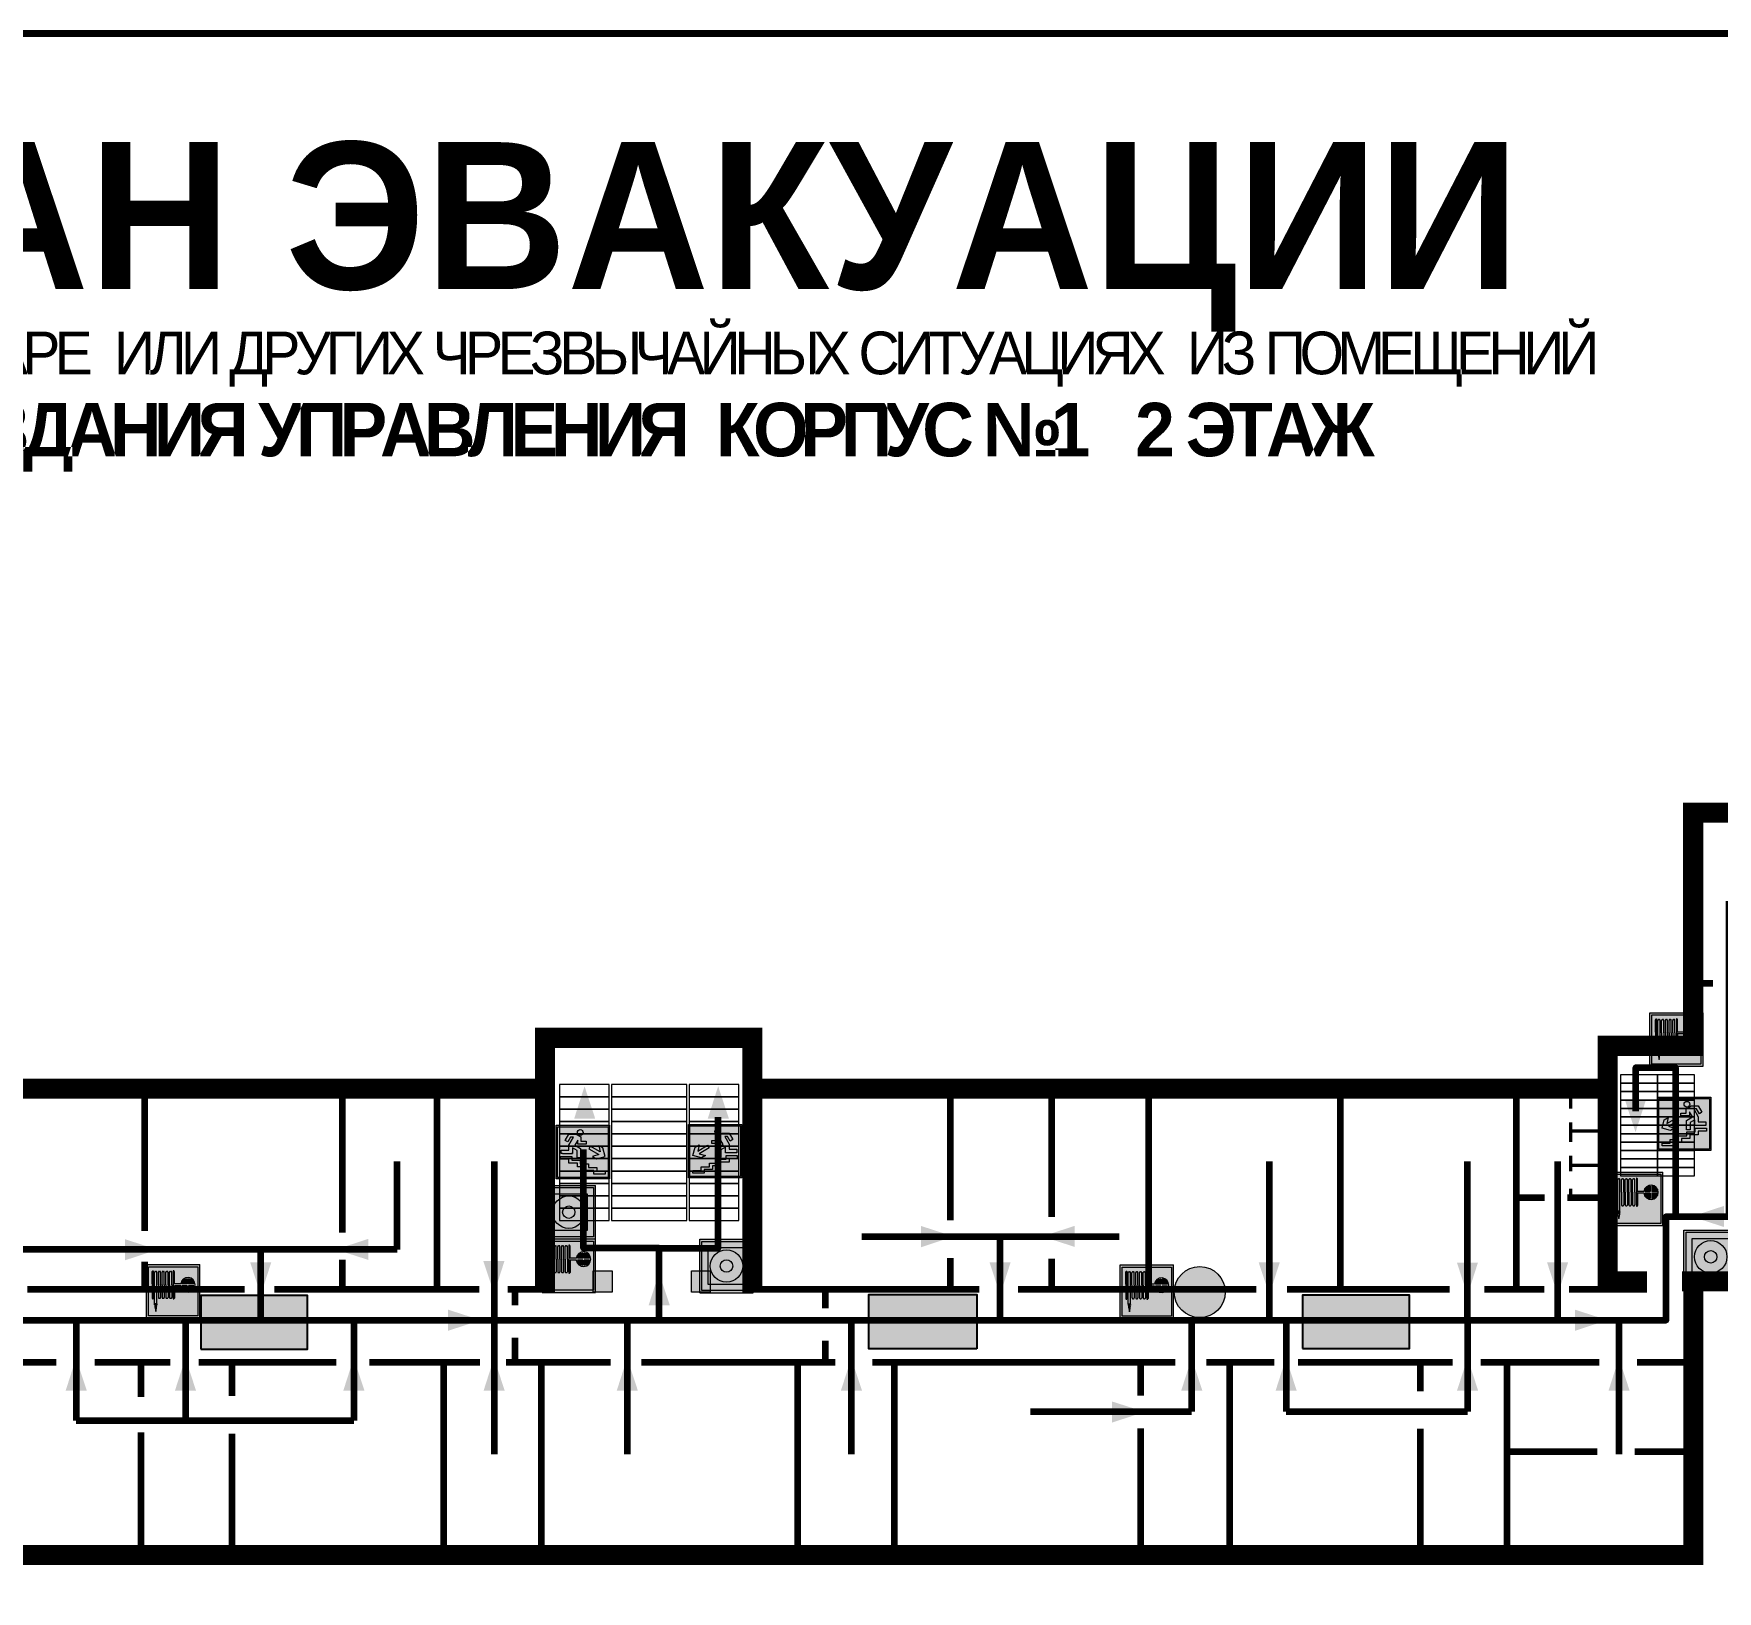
# Model space of a CAD drawing. Header units: millimetres. Extents: x 13810 to 67229, y 12374 to 21950.
# Drawn here: x 22127.6 to 22379.6, y 19245 to 19478.2 of the extents above; entities that cross this region are included whole.
import ezdxf

# ---------------------------------------------------------------- set-up
doc = ezdxf.new("R2010")
doc.units = ezdxf.units.MM
doc.layers.add('План_Штампы', color=7, linetype='Continuous')
doc.styles.add('обычный', font='arial.ttf')

# ---------------------------------------------------------------- blocks, each defined once
blk = doc.blocks.new('A$C32E8229D')
at = {"true_color": 0xffffff}
blk.add_hatch(color=7, dxfattribs=at).paths.add_polyline_path([(0, 0), (0, -8), (16, -8), (16, 0)])
h = blk.add_hatch(color=126)
h.paths.add_polyline_path([(0.2, -0.2), (15.8, -0.2), (15.8, -7.8), (0.2, -7.8)])
h.paths.add_polyline_path([(13.49, -2.05), (12.08, -2.05), (11.37, -2.63, 0.162397), (11.29, -2.84), (11.29, -3.63), (10.35, -3.63), (10.35, -4.05), (11.68, -4.05), (11.68, -3.48), (12.26, -4.28), (11.29, -5.1), (11.29, -6.78), (11.85, -6.78), (11.85, -5.44), (12.8, -4.64), (12.8, -5.94), (14.46, -5.94), (14.46, -5.39), (13.45, -5.39), (13.45, -3.97), (12.46, -2.59), (13.15, -2.59), (13.69, -3.34), (14.18, -3)], flags=16)
h.paths.add_polyline_path([(10.74, -1.82, 1), (11.8, -1.82, 1)], flags=16)
h.paths.add_polyline_path([(9.39, -3.59), (5.99, -3.59), (6.56, -3.03), (5.91, -3.03), (5.1, -3.83), (5.91, -4.64), (6.56, -4.64), (5.99, -4.09), (9.39, -4.09)], flags=16)
h.paths.add_polyline_path([(4.29, -1.08), (1.72, -1.08), (1.72, -6.6), (4.29, -6.6)], flags=16)
at = {"color": 126}
blk.add_lwpolyline([(16, -8), (0, -8), (0, 0), (16, 0)], close=True, dxfattribs=at)
blk = doc.blocks.new('вниз 3')
at = {"lineweight": 0, "true_color": 0xffffff}
h = blk.add_hatch(color=7, dxfattribs=at)
h.dxf.hatch_style = 1
h.paths.add_polyline_path([(40997.5, -4475.69), (40997.25, -4475.28), (40995.76, -4476.15), (40995.97, -4475.23), (40995.39, -4475.56), (40995.05, -4476.83), (40996.33, -4477.17), (40996.91, -4476.83), (40996, -4476.55)], flags=0)
h.paths.add_polyline_path([(40999.81, -4473.95), (41000.22, -4473.95), (41000.64, -4474.67), (41001.03, -4474.43), (41000.46, -4473.49), (41000.42, -4473.49), (40999.43, -4473.49), (40998.68, -4473.92), (40998.68, -4474.57), (40997.88, -4474.57), (40997.88, -4475), (40999.14, -4475), (40999.14, -4474.43), (40999.14, -4474.38), (40999.59, -4475.15), (40998.72, -4475.67), (40998.72, -4477.06), (40999.24, -4477.06), (40999.24, -4475.96), (40999.95, -4475.56), (40999.95, -4476.43), (41001.61, -4476.43), (41001.61, -4475.88), (41000.47, -4475.88), (41000.47, -4475.12)], flags=0)
h.paths.add_polyline_path([(40999.2, -4473.24, 1), (40998.35, -4473.24, 1)], flags=0)
h.paths.add_polyline_path([(41000.46, -4477.26), (41001.69, -4477.26), (41001.69, -4476.84), (41000.03, -4476.84), (41000.03, -4477.39), (40998.78, -4477.39), (40998.78, -4477.95), (40997.53, -4477.95), (40997.53, -4478.5), (40996.29, -4478.5), (40996.29, -4479.06), (40995.05, -4479.06), (40995.05, -4479.48), (40995.29, -4479.48), (40996.72, -4479.48), (40996.72, -4478.92), (40997.97, -4478.92), (40997.97, -4478.36), (40999.2, -4478.36), (40999.2, -4477.81), (41000.46, -4477.81)], flags=0)
h.paths.add_polyline_path([(41002.37, -4472.17), (40994.37, -4472.17), (40994.37, -4480.17), (41002.37, -4480.17)])
h.paths.add_polyline_path([(41002.16, -4479.96), (40994.57, -4479.96), (40994.57, -4472.37), (41002.16, -4472.37)], flags=16)
h.paths.add_polyline_path([(41001.61, -4475.88), (41001.61, -4476.43), (40999.95, -4476.43), (40999.95, -4475.56), (40999.24, -4475.96), (40999.24, -4477.06), (40998.72, -4477.06), (40998.72, -4475.67), (40999.59, -4475.15), (40999.14, -4474.38), (40999.14, -4474.43), (40999.14, -4475), (40997.88, -4475), (40997.88, -4474.57), (40998.68, -4474.57), (40998.68, -4473.92), (40999.43, -4473.49), (41000.42, -4473.49), (41000.46, -4473.49), (41001.03, -4474.43), (41000.64, -4474.67), (41000.22, -4473.95), (40999.81, -4473.95), (41000.47, -4475.12), (41000.47, -4475.88)], flags=0)
h.paths.add_polyline_path([(41001.69, -4476.84), (41001.69, -4477.26), (41000.46, -4477.26), (41000.46, -4477.81), (40999.2, -4477.81), (40999.2, -4478.36), (40997.97, -4478.36), (40997.97, -4478.92), (40996.72, -4478.92), (40996.72, -4479.48), (40995.05, -4479.48), (40995.05, -4479.06), (40996.29, -4479.06), (40996.29, -4478.5), (40997.53, -4478.5), (40997.53, -4477.95), (40998.78, -4477.95), (40998.78, -4477.39), (41000.03, -4477.39), (41000.03, -4476.84)], flags=0)
h.paths.add_polyline_path([(40998.35, -4473.24, -1), (40999.2, -4473.24, -1)], flags=0)
h.paths.add_polyline_path([(40997.5, -4475.69), (40996, -4476.55), (40996.91, -4476.83), (40996.33, -4477.17), (40995.05, -4476.83), (40995.39, -4475.56), (40995.97, -4475.23), (40995.76, -4476.15), (40997.25, -4475.28)], flags=0)
at = {"lineweight": 0}
h = blk.add_hatch(color=126, dxfattribs=at)
h.dxf.hatch_style = 1
h.paths.add_polyline_path([(41002.16, -4472.37), (40994.57, -4472.37), (40994.57, -4479.96), (41002.16, -4479.96)])
h.paths.add_polyline_path([(40995.97, -4475.23), (40995.76, -4476.15), (40997.25, -4475.28), (40997.5, -4475.69), (40996, -4476.55), (40996.91, -4476.83), (40996.33, -4477.17), (40995.05, -4476.83), (40995.39, -4475.56)], flags=16)
h.paths.add_polyline_path([(40997.88, -4474.57), (40998.68, -4474.57), (40998.68, -4473.92), (40999.43, -4473.49), (41000.42, -4473.49), (41000.46, -4473.49), (41001.03, -4474.43), (41000.64, -4474.67), (41000.22, -4473.95), (40999.81, -4473.95), (41000.47, -4475.12), (41000.47, -4475.88), (41001.61, -4475.88), (41001.61, -4476.43), (40999.95, -4476.43), (40999.95, -4475.56), (40999.24, -4475.96), (40999.24, -4477.06), (40998.72, -4477.06), (40998.72, -4475.67), (40999.59, -4475.15), (40999.14, -4474.38), (40999.14, -4474.43), (40999.14, -4475), (40997.88, -4475)], flags=16)
h.paths.add_polyline_path([(40998.35, -4473.24, -1), (40999.2, -4473.24, -1)], flags=16)
h.paths.add_polyline_path([(40997.53, -4477.95), (40998.78, -4477.95), (40998.78, -4477.39), (41000.03, -4477.39), (41000.03, -4476.84), (41001.69, -4476.84), (41001.69, -4477.26), (41000.46, -4477.26), (41000.46, -4477.81), (40999.2, -4477.81), (40999.2, -4478.36), (40997.97, -4478.36), (40997.97, -4478.92), (40996.72, -4478.92), (40996.72, -4479.48), (40995.05, -4479.48), (40995.05, -4479.06), (40996.29, -4479.06), (40996.29, -4478.5), (40997.53, -4478.5)], flags=16)
at = {"lineweight": 0, "true_color": 0xffffff}
h = blk.add_hatch(color=7, dxfattribs=at)
h.dxf.hatch_style = 1
h.paths.add_polyline_path([(40999.2, -4473.24, 1), (40998.35, -4473.24, 1)])
h.paths.add_polyline_path([(40999.81, -4473.95), (41000.22, -4473.95), (41000.64, -4474.67), (41001.03, -4474.43), (41000.46, -4473.49), (41000.42, -4473.49), (40999.43, -4473.49), (40998.68, -4473.92), (40998.68, -4474.57), (40997.88, -4474.57), (40997.88, -4475), (40999.14, -4475), (40999.14, -4474.43), (40999.14, -4474.38), (40999.59, -4475.15), (40998.72, -4475.67), (40998.72, -4477.06), (40999.24, -4477.06), (40999.24, -4475.96), (40999.95, -4475.56), (40999.95, -4476.43), (41001.61, -4476.43), (41001.61, -4475.88), (41000.47, -4475.88), (41000.47, -4475.12)])
h.paths.add_polyline_path([(40999.2, -4477.81), (41000.46, -4477.81), (41000.46, -4477.26), (41001.69, -4477.26), (41001.69, -4476.84), (41000.03, -4476.84), (41000.03, -4477.39), (40998.78, -4477.39), (40998.78, -4477.95), (40997.53, -4477.95), (40997.53, -4478.5), (40996.29, -4478.5), (40996.29, -4479.06), (40995.05, -4479.06), (40995.05, -4479.48), (40995.29, -4479.48), (40996.72, -4479.48), (40996.72, -4478.92), (40997.97, -4478.92), (40997.97, -4478.36), (40999.2, -4478.36)])
h.paths.add_polyline_path([(40997.5, -4475.69), (40997.25, -4475.28), (40995.76, -4476.15), (40995.97, -4475.23), (40995.39, -4475.56), (40995.05, -4476.83), (40996.33, -4477.17), (40996.91, -4476.83), (40996, -4476.55)])
at = {"color": 126, "lineweight": 0}
for points in [[(40994.37, -4472.17), (41002.37, -4472.17), (41002.37, -4480.17), (40994.37, -4480.17)], [(40994.57, -4472.37), (41002.16, -4472.37), (41002.16, -4479.96), (40994.57, -4479.96)]]:
    blk.add_lwpolyline(points, close=True, dxfattribs=at)
for points in [[(40995.05, -4476.83), (40995.39, -4475.56), (40995.97, -4475.23), (40995.76, -4476.15), (40997.25, -4475.28), (40997.5, -4475.69), (40996, -4476.55), (40996.91, -4476.83), (40996.33, -4477.17), (40995.05, -4476.83)], [(40999.14, -4474.43), (40999.14, -4475), (40997.88, -4475), (40997.88, -4474.57), (40998.68, -4474.57), (40998.68, -4473.92), (40999.43, -4473.49), (41000.42, -4473.49), (41000.46, -4473.49), (41001.03, -4474.43), (41000.64, -4474.67), (41000.22, -4473.95), (40999.81, -4473.95), (41000.47, -4475.12), (41000.47, -4475.88), (41001.61, -4475.88), (41001.61, -4476.43), (40999.95, -4476.43), (40999.95, -4475.56), (40999.24, -4475.96), (40999.24, -4477.06), (40998.72, -4477.06), (40998.72, -4475.67), (40999.59, -4475.15), (40999.14, -4474.38), (40999.14, -4474.43)], [(40995.29, -4479.48), (40995.05, -4479.48), (40995.05, -4479.06), (40996.29, -4479.06), (40996.29, -4478.5), (40997.53, -4478.5), (40997.53, -4477.95), (40998.78, -4477.95), (40998.78, -4477.39), (41000.03, -4477.39), (41000.03, -4476.84), (41001.69, -4476.84), (41001.69, -4477.26), (41000.46, -4477.26), (41000.46, -4477.81), (40999.2, -4477.81), (40999.2, -4478.36), (40997.97, -4478.36), (40997.97, -4478.92), (40996.72, -4478.92), (40996.72, -4479.48), (40995.05, -4479.48)]]:
    blk.add_lwpolyline(points, dxfattribs=at)
blk.add_circle((40998.77, -4473.24), 0.426, dxfattribs=at)
blk = doc.blocks.new('A$C54414219')
at = {"true_color": 0xffffff}
h = blk.add_hatch(color=7, dxfattribs=at)
h.paths.add_polyline_path([(2.39, -9.45), (2.39, -18.3), (11.23, -18.3), (11.23, -9.45)], flags=0)
h.paths.add_polyline_path([(10.71, -13.87, -1), (2.92, -13.87, -1)], flags=0)
h.paths.add_polyline_path([(8.3, -13.87, -1), (5.33, -13.87, -1)], flags=0)
h.paths.add_polyline_path([(0.41, -7.47), (0.41, -20.27), (13.21, -20.27), (13.21, -7.47)])
h.paths.add_polyline_path([(0.92, -19.77), (12.71, -19.77), (12.71, -7.98), (0.92, -7.98)], flags=16)
h.paths.add_polyline_path([(11.23, -9.45), (11.23, -18.3), (2.39, -18.3), (2.39, -9.45)], flags=0)
at = {"lineweight": 5}
h = blk.add_hatch(color=242, dxfattribs=at)
h.paths.add_polyline_path([(12.71, -7.98), (0.92, -7.98), (0.92, -19.77), (12.71, -19.77)])
h.paths.add_polyline_path([(11.23, -18.3), (2.39, -18.3), (2.39, -9.45), (11.23, -9.45)], flags=16)
h.paths.add_polyline_path([(10.71, -13.87, -1), (2.92, -13.87, -1)], flags=0)
h.paths.add_polyline_path([(8.3, -13.87, -1), (5.33, -13.87, -1)], flags=0)
at = {"true_color": 0xffffff}
h = blk.add_hatch(color=7, dxfattribs=at)
h.paths.add_polyline_path([(2.39, -9.45), (2.39, -18.3), (11.23, -18.3), (11.23, -9.45)])
h.paths.add_polyline_path([(10.71, -13.87, -1), (2.92, -13.87, -1)], flags=16)
h.paths.add_polyline_path([(8.3, -13.87, -1), (5.33, -13.87, -1)], flags=0)
at = {"lineweight": 5}
h = blk.add_hatch(color=242, dxfattribs=at)
h.paths.add_polyline_path([(2.92, -13.87, 1), (10.71, -13.87, 1)])
h.paths.add_polyline_path([(8.3, -13.87, -1), (5.33, -13.87, -1)], flags=16)
at = {"color": 242, "lineweight": 5}
for p, q in [((0.41, -20.27), (0.41, -7.47)), ((0.41, -7.47), (13.21, -7.47)), ((0.41, -7.47), (13.21, -7.47)), ((13.21, -20.27), (13.21, -7.47)), ((0.41, -20.27), (13.21, -20.27))]:
    blk.add_line(p, q, dxfattribs=at)
for points in [[(0.92, -7.98), (12.71, -7.98), (12.71, -19.77), (0.92, -19.77)], [(2.39, -9.45), (11.23, -9.45), (11.23, -18.3), (2.39, -18.3)]]:
    blk.add_lwpolyline(points, close=True, dxfattribs=at)
for radius in [3.89, 1.49]:
    blk.add_circle((6.81, -13.87), radius, dxfattribs=at)
blk = doc.blocks.new('A$C37112FD5')
at = {"true_color": 0xf5f5ff}
h = blk.add_hatch(color=7, dxfattribs=at)
h.dxf.hatch_style = 1
h.paths.add_polyline_path([(12.8, -7.4), (0, -7.4), (0, -20.2), (12.8, -20.2)])
h.paths.add_polyline_path([(12.29, -7.91), (12.29, -19.69), (0.51, -19.69), (0.51, -7.91)], flags=16)
h.paths.add_polyline_path([(4.98, -9.04, -0.42597), (5.17, -9.22), (5.17, -12.25), (5.17, -15.29, -0.432244), (4.98, -15.47), (4.83, -15.47, -0.42597), (4.64, -15.29), (4.64, -12.25), (4.64, -9.22, -0.432244), (4.83, -9.04)], flags=0)
h.paths.add_polyline_path([(4.28, -9.22), (4.28, -12.25), (4.28, -15.29, -0.432244), (4.09, -15.47), (3.94, -15.47, -0.42597), (3.75, -15.29), (3.75, -12.25), (3.75, -9.22, -0.432244), (3.94, -9.04), (4.09, -9.04, -0.42597)], flags=0)
h.paths.add_polyline_path([(5.72, -9.04), (5.87, -9.04, -0.42597), (6.06, -9.22), (6.06, -12.25), (6.06, -15.29, -0.432244), (5.87, -15.47), (5.72, -15.47, -0.42597), (5.53, -15.29), (5.53, -12.25), (5.53, -9.22, -0.432244)], flags=0)
h.paths.add_polyline_path([(6.42, -8.9), (6.5, -8.9, -0.42597), (6.69, -9.08), (6.69, -12.03), (8.21, -12.03, -15.824349), (8.21, -12.47), (6.69, -12.47), (6.69, -15.42, -0.432244), (6.5, -15.6), (6.42, -15.6)], flags=0)
h.paths.add_polyline_path([(3.39, -9.22), (3.39, -12.25), (3.39, -15.29, -0.432244), (3.2, -15.47), (3.05, -15.47, -0.42597), (2.85, -15.29), (2.85, -12.25), (2.85, -9.22, -0.432244), (3.05, -9.04), (3.2, -9.04, -0.42597)], flags=0)
h.paths.add_polyline_path([(2.5, -9.22), (2.5, -16.71), (1.96, -16.71), (1.96, -9.22, -0.432244), (2.15, -9.04), (2.31, -9.04, -0.42597)], flags=0)
h.paths.add_polyline_path([(1.61, -8.9), (1.61, -15.6), (1.57, -15.6, -0.42597), (1.37, -15.42), (1.37, -12.03), (1.37, -9.09, -0.432244), (1.57, -8.9)], flags=0)
h.paths.add_polyline_path([(9.76, -10.81), (9.76, -12.03), (8.49, -12.03, -0.336371)], flags=0)
h.paths.add_polyline_path([(8.49, -12.47), (9.76, -12.47), (9.76, -13.7, -0.336371)], flags=0)
h.paths.add_polyline_path([(10.11, -10.81, -0.336371), (11.38, -12.03), (10.11, -12.03)], flags=0)
h.paths.add_polyline_path([(10.11, -12.47), (11.38, -12.47, -0.336371), (10.11, -13.7)], flags=0)
h.paths.add_polyline_path([(2.5, -16.84), (2.5, -17.05), (1.97, -17.05), (1.97, -16.84)], flags=0)
h.paths.add_polyline_path([(2.5, -17.24, -0.033778), (2.24, -18.6, -0.033778), (1.97, -17.24)], flags=0)
h = blk.add_hatch(color=242)
h.dxf.hatch_style = 1
h.paths.add_polyline_path([(12.29, -7.91), (0.51, -7.91), (0.51, -19.69), (12.29, -19.69)])
h.paths.add_polyline_path([(6.42, -15.6), (6.42, -8.9), (6.5, -8.9, -0.42597), (6.69, -9.08), (6.69, -12.03), (8.21, -12.03, -15.824349), (8.21, -12.47), (6.69, -12.47), (6.69, -15.42, -0.432244), (6.5, -15.6)], flags=16)
h.paths.add_polyline_path([(5.87, -15.47), (5.72, -15.47, -0.42597), (5.53, -15.29), (5.53, -12.25), (5.53, -9.22, -0.432244), (5.72, -9.04), (5.87, -9.04, -0.42597), (6.06, -9.22), (6.06, -12.25), (6.06, -15.29, -0.432244)], flags=16)
h.paths.add_polyline_path([(4.98, -15.47), (4.83, -15.47, -0.42597), (4.64, -15.29), (4.64, -12.25), (4.64, -9.22, -0.432244), (4.83, -9.04), (4.98, -9.04, -0.42597), (5.17, -9.22), (5.17, -12.25), (5.17, -15.29, -0.432244)], flags=16)
h.paths.add_polyline_path([(4.09, -15.47), (3.94, -15.47, -0.42597), (3.75, -15.29), (3.75, -12.25), (3.75, -9.22, -0.432244), (3.94, -9.04), (4.09, -9.04, -0.42597), (4.28, -9.22), (4.28, -12.25), (4.28, -15.29, -0.432244)], flags=16)
h.paths.add_polyline_path([(3.2, -15.47), (3.05, -15.47, -0.42597), (2.85, -15.29), (2.85, -12.25), (2.85, -9.22, -0.432244), (3.05, -9.04), (3.2, -9.04, -0.42597), (3.39, -9.22), (3.39, -12.25), (3.39, -15.29, -0.432244)], flags=16)
h.paths.add_polyline_path([(2.5, -17.05), (1.97, -17.05), (1.97, -16.84), (2.5, -16.84)], flags=16)
h.paths.add_polyline_path([(2.5, -17.24, -0.033778), (2.24, -18.6, -0.033778), (1.97, -17.24)], flags=16)
h.paths.add_polyline_path([(2.5, -16.71), (1.96, -16.71), (1.96, -9.22, -0.432244), (2.15, -9.04), (2.31, -9.04, -0.42597), (2.5, -9.22)], flags=16)
h.paths.add_polyline_path([(1.61, -15.6), (1.57, -15.6, -0.42597), (1.37, -15.42), (1.37, -12.03), (1.37, -9.09, -0.432244), (1.57, -8.9), (1.61, -8.9)], flags=16)
h.paths.add_polyline_path([(8.49, -12.47), (9.76, -12.47), (9.76, -13.7, -0.336371)], flags=0)
h.paths.add_polyline_path([(10.11, -13.7), (10.11, -12.47), (11.38, -12.47, -0.336371)], flags=0)
h.paths.add_polyline_path([(8.49, -12.03, -0.336371), (9.76, -10.81), (9.76, -12.03)], flags=0)
h.paths.add_polyline_path([(10.11, -12.03), (10.11, -10.81, -0.336371), (11.38, -12.03)], flags=0)
h = blk.add_hatch(color=7, dxfattribs=at)
h.dxf.hatch_style = 1
h.paths.add_polyline_path([(1.61, -8.9), (1.57, -8.9, 0.432244), (1.37, -9.09), (1.37, -12.03), (1.37, -15.42, 0.42597), (1.57, -15.6), (1.61, -15.6)])
h.paths.add_polyline_path([(2.5, -9.22, 0.42597), (2.31, -9.04), (2.15, -9.04, 0.432244), (1.96, -9.22), (1.96, -16.71), (2.5, -16.71)])
h.paths.add_polyline_path([(2.5, -16.84), (1.97, -16.84), (1.97, -17.05), (2.5, -17.05)])
h.paths.add_polyline_path([(2.5, -17.24), (1.97, -17.24, 0.033778), (2.24, -18.6, 0.033778)])
h.paths.add_polyline_path([(3.39, -12.25), (3.39, -9.22, 0.42597), (3.2, -9.04), (3.05, -9.04, 0.432244), (2.85, -9.22), (2.85, -12.25), (2.85, -15.29, 0.42597), (3.05, -15.47), (3.2, -15.47, 0.432244), (3.39, -15.29)])
h.paths.add_polyline_path([(4.28, -12.25), (4.28, -9.22, 0.42597), (4.09, -9.04), (3.94, -9.04, 0.432244), (3.75, -9.22), (3.75, -12.25), (3.75, -15.29, 0.42597), (3.94, -15.47), (4.09, -15.47, 0.432244), (4.28, -15.29)])
h.paths.add_polyline_path([(5.17, -12.25), (5.17, -9.22, 0.42597), (4.98, -9.04), (4.83, -9.04, 0.432244), (4.64, -9.22), (4.64, -12.25), (4.64, -15.29, 0.42597), (4.83, -15.47), (4.98, -15.47, 0.432244), (5.17, -15.29)])
h.paths.add_polyline_path([(6.06, -12.25), (6.06, -9.22, 0.42597), (5.87, -9.04), (5.72, -9.04, 0.432244), (5.53, -9.22), (5.53, -12.25), (5.53, -15.29, 0.42597), (5.72, -15.47), (5.87, -15.47, 0.432244), (6.06, -15.29)])
h.paths.add_polyline_path([(6.69, -12.47), (8.21, -12.47, 15.824349), (8.21, -12.03), (6.69, -12.03), (6.69, -9.08, 0.42597), (6.5, -8.9), (6.42, -8.9), (6.42, -15.6), (6.5, -15.6, 0.432244), (6.69, -15.42)])
h.paths.add_polyline_path([(8.49, -12.47), (9.76, -12.47), (9.76, -13.7, -0.336371)], flags=16)
h.paths.add_polyline_path([(8.49, -12.03, -0.336371), (9.76, -10.81), (9.76, -12.03)], flags=16)
h.paths.add_polyline_path([(10.11, -12.47), (11.38, -12.47, -0.336371), (10.11, -13.7)], flags=16)
h.paths.add_polyline_path([(10.11, -12.03), (10.11, -10.81, -0.336371), (11.38, -12.03)], flags=16)
h = blk.add_hatch(color=242)
h.dxf.hatch_style = 1
h.paths.add_polyline_path([(9.76, -10.81, 0.336371), (8.49, -12.03), (9.76, -12.03)])
h.paths.add_polyline_path([(10.11, -10.81), (10.11, -12.03), (11.38, -12.03, 0.336371)])
h.paths.add_polyline_path([(11.38, -12.47), (10.11, -12.47), (10.11, -13.7, 0.336371)])
h.paths.add_polyline_path([(9.76, -12.47), (8.49, -12.47, 0.336371), (9.76, -13.7)])
at = {"color": 242, "lineweight": 5}
for p, q in [((0, -20.2), (0, -7.4)), ((0, -7.4), (12.8, -7.4)), ((12.8, -20.2), (12.8, -7.4)), ((1.37, -12.03), (1.37, -9.08)), ((1.37, -12.03), (1.37, -15.42)), ((1.57, -8.9), (1.61, -8.9)), ((1.61, -8.9), (1.61, -15.6)), ((1.96, -16.71), (1.96, -9.22)), ((2.15, -9.04), (2.31, -9.04)), ((2.5, -16.71), (2.5, -9.22)), ((2.85, -12.25), (2.85, -9.22)), ((3.05, -9.04), (3.2, -9.04)), ((3.39, -12.25), (3.39, -9.22)), ((3.75, -12.25), (3.75, -9.22)), ((3.94, -9.04), (4.09, -9.04)), ((4.28, -12.25), (4.28, -9.22)), ((4.64, -12.25), (4.64, -9.22)), ((4.83, -9.04), (4.98, -9.04)), ((5.17, -12.25), (5.17, -9.22)), ((5.53, -12.25), (5.53, -9.22)), ((5.72, -9.04), (5.87, -9.04)), ((6.06, -12.25), (6.06, -9.22)), ((6.42, -8.9), (6.42, -15.6)), ((6.5, -8.9), (6.42, -8.9)), ((6.69, -12.03), (6.69, -9.08)), ((8.21, -12.03), (6.69, -12.03)), ((9.76, -12.03), (8.49, -12.03)), ((9.76, -10.81), (9.76, -12.03)), ((10.11, -10.81), (10.11, -12.03)), ((11.38, -12.03), (10.11, -12.03)), ((1.57, -15.6), (1.61, -15.6)), ((2.85, -12.25), (2.85, -15.29)), ((3.05, -15.47), (3.2, -15.47)), ((3.39, -12.25), (3.39, -15.29)), ((3.75, -12.25), (3.75, -15.29)), ((3.94, -15.47), (4.09, -15.47)), ((4.28, -12.25), (4.28, -15.29)), ((4.64, -12.25), (4.64, -15.29)), ((4.83, -15.47), (4.98, -15.47)), ((5.17, -12.25), (5.17, -15.29)), ((5.53, -12.25), (5.53, -15.29)), ((5.72, -15.47), (5.87, -15.47)), ((6.06, -12.25), (6.06, -15.29)), ((6.42, -15.6), (6.5, -15.6)), ((8.21, -12.47), (6.69, -12.47)), ((6.69, -12.47), (6.69, -15.42)), ((9.76, -12.47), (8.49, -12.47)), ((9.76, -12.47), (9.76, -13.7)), ((11.38, -12.47), (10.11, -12.47)), ((10.11, -12.47), (10.11, -13.7)), ((1.96, -16.71), (2.5, -16.71)), ((1.97, -16.84), (2.5, -16.84)), ((1.97, -17.05), (1.97, -16.84)), ((2.5, -17.05), (1.97, -17.05)), ((1.97, -17.24), (2.5, -17.24)), ((2.5, -16.84), (2.5, -17.05)), ((0, -20.2), (12.8, -20.2))]:
    blk.add_line(p, q, dxfattribs=at)
blk.add_lwpolyline([(0.51, -7.91), (12.29, -7.91), (12.29, -19.69), (0.51, -19.69)], close=True, dxfattribs=at)
for centre, radius, start, end in [((1.56, -9.09), 0.182, 87.1027, 180.6071), ((2.15, -9.22), 0.182, 87.1027, 180.6071), ((2.32, -9.22), 0.182, 359.3929, 92.8973), ((3.04, -9.22), 0.182, 87.1027, 180.6071), ((3.21, -9.22), 0.182, 359.3929, 92.8973), ((3.93, -9.22), 0.182, 87.1027, 180.6071), ((4.1, -9.22), 0.182, 359.3929, 92.8973), ((4.82, -9.22), 0.182, 87.1027, 180.6071), ((4.99, -9.22), 0.182, 359.3929, 92.8973), ((5.71, -9.22), 0.182, 87.1027, 180.6071), ((5.88, -9.22), 0.182, 359.3929, 92.8973), ((6.51, -9.09), 0.182, 359.3929, 92.8973), ((9.93, -12.25), 1.74, 187.2319, 172.7681), ((9.93, -12.25), 1.46, 96.9927, 171.3585), ((9.93, -12.25), 1.46, 8.6415, 83.0073), ((1.56, -15.42), 0.182, 179.3929, 272.8973), ((3.04, -15.29), 0.182, 179.3929, 272.8973), ((3.21, -15.29), 0.182, 267.1027, 0.6071), ((3.93, -15.29), 0.182, 179.3929, 272.8973), ((4.1, -15.29), 0.182, 267.1027, 0.6071), ((4.82, -15.29), 0.182, 179.3929, 272.8973), ((4.99, -15.29), 0.182, 267.1027, 0.6071), ((5.71, -15.29), 0.182, 179.3929, 272.8973), ((5.88, -15.29), 0.182, 267.1027, 0.6071), ((6.51, -15.42), 0.182, 267.1027, 0.6071), ((9.93, -12.25), 1.46, 188.6415, 263.0073), ((9.93, -12.25), 1.46, 276.9927, 351.3585), ((12.17, -15.98), 10.27, 187.041, 194.7793), ((-7.7, -15.98), 10.27, 345.2207, 352.959)]:
    blk.add_arc(centre, radius, start, end, dxfattribs=at)
blk = doc.blocks.new('вниз')
at = {"lineweight": 0, "true_color": 0xffffff}
h = blk.add_hatch(color=7, dxfattribs=at)
h.dxf.hatch_style = 1
h.paths.add_polyline_path([(40994.51, -4472.22), (40986.51, -4472.22), (40986.51, -4480.22), (40994.51, -4480.22)])
h.paths.add_polyline_path([(40994.31, -4472.42), (40994.31, -4480.01), (40986.71, -4480.01), (40986.71, -4472.42)], flags=16)
h.paths.add_polyline_path([(40988.43, -4473.53), (40989.43, -4473.53), (40990.19, -4473.96), (40990.19, -4474.6), (40991, -4474.6), (40991, -4475.06), (40989.73, -4475.06), (40989.73, -4474.46), (40989.3, -4475.18), (40990.17, -4475.7), (40990.17, -4477.11), (40989.63, -4477.11), (40989.63, -4476.01), (40988.94, -4475.59), (40988.94, -4476.46), (40988.94, -4476.46), (40987.47, -4476.46), (40987.26, -4476.46), (40987.26, -4475.92), (40988.4, -4475.92), (40988.4, -4475.2), (40989.1, -4473.99), (40988.66, -4473.99), (40988.24, -4474.7), (40987.86, -4474.47), (40988.41, -4473.56)], flags=0)
h.paths.add_polyline_path([(40990.55, -4473.29, -1), (40989.69, -4473.29, -1)], flags=0)
h.paths.add_polyline_path([(40988.85, -4476.89), (40988.85, -4477.43), (40990.1, -4477.43), (40990.1, -4477.99), (40991.34, -4477.99), (40991.34, -4478.54), (40992.59, -4478.54), (40992.59, -4479.09), (40993.83, -4479.09), (40993.83, -4479.52), (40992.17, -4479.52), (40992.17, -4478.97), (40990.91, -4478.97), (40990.91, -4478.41), (40989.68, -4478.41), (40989.68, -4477.86), (40988.43, -4477.86), (40988.43, -4477.31), (40987.6, -4477.31), (40987.18, -4477.31), (40987.18, -4476.89)], flags=0)
h.paths.add_polyline_path([(40991.61, -4475.33), (40993.12, -4476.2), (40992.9, -4475.27), (40993.48, -4475.6), (40993.83, -4476.88), (40992.56, -4477.22), (40991.97, -4476.88), (40992.9, -4476.61), (40991.38, -4475.74), (40991.58, -4475.39)], flags=0)
h.paths.add_polyline_path([(40990.19, -4473.96), (40989.43, -4473.53), (40988.43, -4473.53), (40988.41, -4473.56), (40987.86, -4474.47), (40988.24, -4474.7), (40988.66, -4473.99), (40989.1, -4473.99), (40988.4, -4475.2), (40988.4, -4475.92), (40987.26, -4475.92), (40987.26, -4476.46), (40987.47, -4476.46), (40988.94, -4476.46), (40988.94, -4476.27), (40988.94, -4475.59), (40989.63, -4476.01), (40989.63, -4477.11), (40990.17, -4477.11), (40990.17, -4475.7), (40989.3, -4475.18), (40989.73, -4474.46), (40989.73, -4475.06), (40991, -4475.06), (40991, -4474.6), (40990.19, -4474.6)], flags=0)
h.paths.add_polyline_path([(40990.55, -4473.29, 1), (40989.69, -4473.29, 1)], flags=0)
h.paths.add_polyline_path([(40991.61, -4475.33), (40991.58, -4475.39), (40991.38, -4475.74), (40992.9, -4476.61), (40991.97, -4476.88), (40992.56, -4477.22), (40993.83, -4476.88), (40993.48, -4475.6), (40992.9, -4475.27), (40993.12, -4476.2)], flags=0)
h.paths.add_polyline_path([(40990.1, -4477.43), (40988.85, -4477.43), (40988.85, -4476.89), (40987.18, -4476.89), (40987.18, -4477.31), (40987.6, -4477.31), (40988.43, -4477.31), (40988.43, -4477.86), (40989.68, -4477.86), (40989.68, -4478.41), (40990.91, -4478.41), (40990.91, -4478.97), (40992.17, -4478.97), (40992.17, -4479.52), (40993.83, -4479.52), (40993.83, -4479.09), (40992.59, -4479.09), (40992.59, -4478.54), (40991.34, -4478.54), (40991.34, -4477.99), (40990.1, -4477.99)], flags=0)
at = {"lineweight": 0}
h = blk.add_hatch(color=126, dxfattribs=at)
h.dxf.hatch_style = 1
h.paths.add_polyline_path([(40994.31, -4472.42), (40986.71, -4472.42), (40986.71, -4480.01), (40994.31, -4480.01)])
h.paths.add_polyline_path([(40988.43, -4473.53), (40989.43, -4473.53), (40990.19, -4473.96), (40990.19, -4474.6), (40991, -4474.6), (40991, -4475.06), (40989.73, -4475.06), (40989.73, -4474.46), (40989.3, -4475.18), (40990.17, -4475.7), (40990.17, -4477.11), (40989.63, -4477.11), (40989.63, -4476.01), (40988.94, -4475.59), (40988.94, -4476.46), (40988.94, -4476.46), (40987.47, -4476.46), (40987.26, -4476.46), (40987.26, -4475.92), (40988.4, -4475.92), (40988.4, -4475.2), (40989.1, -4473.99), (40988.66, -4473.99), (40988.24, -4474.7), (40987.86, -4474.47), (40988.41, -4473.56)], flags=16)
h.paths.add_polyline_path([(40990.55, -4473.29, -1), (40989.69, -4473.29, -1)], flags=16)
h.paths.add_polyline_path([(40988.85, -4476.89), (40988.85, -4477.43), (40990.1, -4477.43), (40990.1, -4477.99), (40991.34, -4477.99), (40991.34, -4478.54), (40992.59, -4478.54), (40992.59, -4479.09), (40993.83, -4479.09), (40993.83, -4479.52), (40992.17, -4479.52), (40992.17, -4478.97), (40990.91, -4478.97), (40990.91, -4478.41), (40989.68, -4478.41), (40989.68, -4477.86), (40988.43, -4477.86), (40988.43, -4477.31), (40987.6, -4477.31), (40987.18, -4477.31), (40987.18, -4476.89)], flags=16)
h.paths.add_polyline_path([(40991.61, -4475.33), (40993.12, -4476.2), (40992.9, -4475.27), (40993.48, -4475.6), (40993.83, -4476.88), (40992.56, -4477.22), (40991.97, -4476.88), (40992.9, -4476.61), (40991.38, -4475.74), (40991.58, -4475.39)], flags=16)
at = {"lineweight": 0, "true_color": 0xffffff}
h = blk.add_hatch(color=7, dxfattribs=at)
h.dxf.hatch_style = 1
h.paths.add_polyline_path([(40989.73, -4474.46), (40989.73, -4475.06), (40991, -4475.06), (40991, -4474.6), (40990.19, -4474.6), (40990.19, -4473.96), (40989.43, -4473.53), (40988.43, -4473.53), (40988.41, -4473.56), (40987.86, -4474.47), (40988.24, -4474.7), (40988.66, -4473.99), (40989.1, -4473.99), (40988.4, -4475.2), (40988.4, -4475.92), (40987.26, -4475.92), (40987.26, -4476.46), (40987.47, -4476.46), (40988.94, -4476.46), (40988.94, -4475.59), (40989.63, -4476.01), (40989.63, -4477.11), (40990.17, -4477.11), (40990.17, -4475.7), (40989.3, -4475.18)])
h.paths.add_polyline_path([(40989.69, -4473.29, 1), (40990.55, -4473.29, 1)])
h.paths.add_polyline_path([(40991.61, -4475.33), (40991.58, -4475.39), (40991.38, -4475.74), (40992.9, -4476.61), (40991.97, -4476.88), (40992.56, -4477.22), (40993.83, -4476.88), (40993.48, -4475.6), (40992.9, -4475.27), (40993.12, -4476.2)])
h.paths.add_polyline_path([(40990.1, -4477.43), (40988.85, -4477.43), (40988.85, -4476.89), (40987.18, -4476.89), (40987.18, -4477.31), (40987.6, -4477.31), (40988.43, -4477.31), (40988.43, -4477.86), (40989.68, -4477.86), (40989.68, -4478.41), (40990.91, -4478.41), (40990.91, -4478.97), (40992.17, -4478.97), (40992.17, -4479.52), (40993.83, -4479.52), (40993.83, -4479.09), (40992.59, -4479.09), (40992.59, -4478.54), (40991.34, -4478.54), (40991.34, -4477.99), (40990.1, -4477.99)])
at = {"color": 126, "lineweight": 0}
for points in [[(40986.51, -4472.22), (40994.51, -4472.22), (40994.51, -4480.22), (40986.51, -4480.22)], [(40986.71, -4472.42), (40994.31, -4472.42), (40994.31, -4480.01), (40986.71, -4480.01)]]:
    blk.add_lwpolyline(points, close=True, dxfattribs=at)
for points in [[(40987.47, -4476.46), (40987.26, -4476.46), (40987.26, -4475.92), (40988.4, -4475.92), (40988.4, -4475.2), (40989.1, -4473.99), (40988.66, -4473.99), (40988.24, -4474.7), (40987.86, -4474.47), (40988.41, -4473.56), (40988.43, -4473.53), (40989.43, -4473.53), (40990.19, -4473.96), (40990.19, -4474.6), (40991, -4474.6), (40991, -4475.06), (40989.73, -4475.06), (40989.73, -4474.46), (40989.3, -4475.18), (40990.17, -4475.7), (40990.17, -4477.11), (40989.63, -4477.11), (40989.63, -4476.01), (40988.94, -4475.59), (40988.94, -4476.46)], [(40991.58, -4475.39), (40991.38, -4475.74), (40992.9, -4476.61), (40991.97, -4476.88), (40992.56, -4477.22), (40993.83, -4476.88), (40993.48, -4475.6), (40992.9, -4475.27), (40993.12, -4476.2), (40991.61, -4475.33), (40991.58, -4475.39)], [(40987.6, -4477.31), (40987.18, -4477.31), (40987.18, -4476.89), (40988.85, -4476.89), (40988.85, -4477.43), (40990.1, -4477.43), (40990.1, -4477.99), (40991.34, -4477.99), (40991.34, -4478.54), (40992.59, -4478.54), (40992.59, -4479.09), (40993.83, -4479.09), (40993.83, -4479.52), (40992.17, -4479.52), (40992.17, -4478.97), (40990.91, -4478.97), (40990.91, -4478.41), (40989.68, -4478.41), (40989.68, -4477.86), (40988.43, -4477.86), (40988.43, -4477.31), (40987.6, -4477.31)], [(40987.47, -4476.46), (40988.94, -4476.46), (40988.94, -4476.27)]]:
    blk.add_lwpolyline(points, dxfattribs=at)
blk.add_circle((40990.12, -4473.29), 0.432, dxfattribs=at)
blk = doc.blocks.new('A$C7B8C2D5B')
at = {"lineweight": 0}
h = blk.add_hatch(color=5, dxfattribs=at)
h.dxf.hatch_style = 1
h.paths.add_polyline_path([(1.4, -3.02, 1), (-2.11, -3.02, 1)])
at = {"color": 5, "lineweight": 0}
blk.add_circle((-0.36, -3.02), 1.75, dxfattribs=at)

msp = doc.modelspace()

# ---------------------------------------------------------------- hatches: boundary and pattern name
at = {"lineweight": 0}
h = msp.add_hatch(color=256, dxfattribs=at)
h.dxf.hatch_style = 1
h.paths.add_polyline_path([(22211.36, 19289.78), (22214.18, 19289.78), (22214.18, 19292.96), (22211.36, 19292.96)])
h = msp.add_hatch(color=256, dxfattribs=at)
h.dxf.hatch_style = 1
h.paths.add_polyline_path([(22226.07, 19289.78), (22228.88, 19289.78), (22228.88, 19292.96), (22226.07, 19292.96)])

# ---------------------------------------------------------------- linework, layer by layer
at = {"color": 2, "lineweight": 100}
for points in [[(21915.78, 19873.18), (22515.78, 19873.18), (22515.78, 19478.18), (21915.78, 19478.18)], [(21915.78, 19478.18), (22515.78, 19478.18), (22515.78, 19083.18), (21915.78, 19083.18)]]:
    msp.add_lwpolyline(points, close=True, dxfattribs=at)
at = {"lineweight": 100}
for points, const_width in [([(21941.83, 19332.73), (21941.83, 19361.44), (22061.02, 19361.44), (22061.02, 19326.83), (22075.35, 19326.83), (22075.35, 19320.23), (22204.15, 19320.23), (22204.15, 19327.86), (22235.18, 19327.86), (22235.18, 19320.23), (22363.22, 19320.23), (22363.22, 19326.66), (22376.01, 19326.66), (22376.01, 19361.58), (22493.78, 19361.58), (22493.78, 19334.32)], 3), ([(22376.61, 19336.02), (22378.96, 19336.02)], 1), ([(22493.78, 19326.42), (22493.78, 19302.25), (22387.62, 19302.25), (22387.62, 19291.42), (22376.05, 19291.42), (22376.05, 19250.45), (22063.82, 19250.45), (22063.82, 19291.27), (22048.49, 19291.27), (22048.49, 19302.88), (21941.83, 19302.88), (21941.83, 19329.05)], 3), ([(22144.22, 19298.94), (22144.22, 19320.15)], 1), ([(22173.8, 19298.7), (22173.8, 19320.2)], 1), ([(22187.97, 19290.23), (22187.97, 19320.2)], 1), ([(22204.15, 19320.23), (22204.15, 19289.73)], 3), ([(22235.18, 19320.23), (22235.18, 19289.71)], 3), ([(22264.8, 19320.25), (22264.8, 19300.56)], 1), ([(22279.99, 19320.27), (22279.99, 19301.05)], 1), ([(22294.49, 19320.27), (22294.49, 19290.23)], 1), ([(22323.2, 19320.27), (22323.2, 19290.23)], 1), ([(22349.56, 19320.27), (22349.56, 19290.23)], 1), ([(22363.22, 19320.23), (22363.22, 19291.42), (22369.12, 19291.42)], 3), ([(22357.66, 19319.11), (22357.66, 19317.27)], 0.5), ([(22357.66, 19315.21), (22357.66, 19312.28)], 0.5), ([(22357.66, 19313.89), (22361.99, 19313.89)], 0.5), ([(22357.66, 19310.22), (22357.66, 19307.87)], 0.5), ([(22357.66, 19308.75), (22362.5, 19308.75)], 0.5), ([(22349.68, 19303.91), (22353.8, 19303.91)], 1), ([(22357.17, 19303.91), (22362.15, 19303.91)], 1), ([(22357.66, 19305.3), (22357.66, 19304.13)], 0.5), ([(22144.22, 19290.18), (22144.22, 19294.33)], 1), ([(22173.8, 19290.23), (22173.8, 19294.65)], 1), ([(22264.8, 19294.91), (22264.8, 19290.21)], 1), ([(22279.99, 19294.79), (22279.99, 19290.23)], 1), ([(22376.05, 19291.42), (22374.36, 19291.42)], 3), ([(22126.67, 19290.23), (22145.02, 19290.23)], 1), ([(22145.02, 19290.23), (22159.17, 19290.23)], 1), ([(22163.61, 19290.23), (22184.15, 19290.23)], 1), ([(22184.15, 19290.23), (22194.33, 19290.23)], 1), ([(22198.58, 19290.23), (22205.63, 19290.23)], 1), ([(22199.64, 19287.8), (22199.64, 19290.25)], 1), ([(22239.33, 19290.23), (22233.68, 19290.23)], 1), ([(22239.33, 19290.23), (22252.64, 19290.23)], 1), ([(22246.13, 19287.34), (22246.13, 19289.79)], 1), ([(22252.39, 19290.23), (22269.16, 19290.23)], 1), ([(22274.97, 19290.23), (22286.43, 19290.23)], 1), ([(22286.32, 19290.23), (22310.61, 19290.23)], 1), ([(22315.19, 19290.23), (22339.55, 19290.23)], 1), ([(22344.75, 19290.23), (22353.72, 19290.23)], 1), ([(22357.43, 19290.23), (22369.12, 19290.23)], 1), ([(22199.64, 19279.28), (22199.64, 19282.97)], 1), ([(22246.13, 19278.82), (22246.13, 19282.51)], 1), ([(22105.77, 19279.28), (22130.98, 19279.28)], 1), ([(22136.72, 19279.28), (22148.06, 19279.28)], 1), ([(22143.68, 19279.28), (22143.68, 19274.09)], 1), ([(22152.3, 19279.28), (22172.92, 19279.28)], 1), ([(22157.29, 19279.28), (22157.29, 19274.26)], 1), ([(22177.87, 19279.28), (22194.4, 19279.28)], 1), ([(22188.99, 19279.28), (22188.99, 19251.09)], 1), ([(22198.31, 19279.28), (22213.97, 19279.28)], 1), ([(22203.59, 19279.28), (22203.59, 19251.09)], 1), ([(22218.58, 19279.28), (22247.63, 19279.28)], 1), ([(22241.95, 19279.28), (22241.95, 19251.09)], 1), ([(22253.15, 19279.28), (22281.35, 19279.28)], 1), ([(22256.45, 19279.28), (22256.45, 19268.5)], 1), ([(22280.25, 19279.28), (22293.33, 19279.28)], 1), ([(22290.6, 19279.28), (22298.49, 19279.28)], 1), ([(22293.33, 19279.28), (22293.33, 19274.31)], 1), ([(22303.13, 19279.28), (22313.34, 19279.28)], 1), ([(22306.62, 19279.28), (22306.62, 19274.31)], 1), ([(22316.88, 19279.28), (22340.01, 19279.28)], 1), ([(22335.18, 19279.28), (22335.18, 19274.95)], 1), ([(22344.22, 19279.28), (22361.96, 19279.28)], 1), ([(22348.14, 19279.28), (22348.14, 19251.09)], 1), ([(22367.58, 19279.28), (22375.87, 19279.28)], 1), ([(22306.62, 19278.02), (22306.62, 19251.09)], 1), ([(22143.68, 19268.78), (22143.68, 19251.09)], 1), ([(22157.29, 19268.61), (22157.29, 19251.09)], 1), ([(22256.45, 19269.54), (22256.45, 19251.09)], 1), ([(22293.33, 19269.4), (22293.33, 19251.09)], 1), ([(22335.18, 19269.37), (22335.18, 19251.09)], 1), ([(22348.04, 19265.92), (22361.65, 19265.92)], 1), ([(22367.26, 19265.92), (22375.13, 19265.92)], 1)]:
    msp.add_lwpolyline(points, dxfattribs=dict(at, const_width=const_width))
at = {"color": 126, "lineweight": 100, "true_color": 0x008754}
for points in [[(22068.56, 19301.7), (22068.56, 19285.59), (22371.97, 19285.59), (22371.97, 19301.11), (22381.4, 19301.11), (22381.4, 19348.31)], [(22367.45, 19316.86), (22367.45, 19323.4), (22373.37, 19323.4), (22373.37, 19301.11)], [(22221.26, 19296.36), (22230.06, 19296.36), (22230.06, 19315.99)], [(22182.02, 19296.16), (22182.02, 19309.35)], [(22196.52, 19309.35), (22196.52, 19265.54)], [(22221.26, 19285.59), (22221.26, 19296.36), (22209.93, 19296.36), (22209.93, 19311.15)], [(22312.57, 19285.59), (22312.57, 19309.35)], [(22342.22, 19285.59), (22342.22, 19309.35)], [(22355.73, 19285.59), (22355.73, 19309.35)], [(22251.58, 19298.1), (22290.07, 19298.1)], [(22272.28, 19285.59), (22272.28, 19298.1)], [(22182.02, 19296.16), (22093.72, 19296.16)], [(22161.61, 19285.59), (22161.61, 19296.16)], [(22133.96, 19285.59), (22133.96, 19270.55)], [(22150.32, 19285.59), (22150.32, 19270.55)], [(22175.52, 19285.59), (22175.52, 19270.55)], [(22216.45, 19285.59), (22216.45, 19265.54)], [(22250, 19285.59), (22250, 19265.54)], [(22300.93, 19285.59), (22300.93, 19271.91)], [(22315.07, 19285.59), (22315.07, 19271.91)], [(22342.22, 19285.59), (22342.22, 19271.91)], [(22364.9, 19285.59), (22364.9, 19265.54)], [(22276.82, 19271.91), (22300.93, 19271.91)], [(22315.07, 19271.91), (22342.22, 19271.91)], [(22133.96, 19270.55), (22175.52, 19270.55)]]:
    msp.add_lwpolyline(points, dxfattribs=at)
at = {"lineweight": 0}
for points in [[(22365.15, 19321.06), (22370.67, 19321.06), (22370.67, 19322.31), (22365.15, 19322.31)], [(22370.67, 19321.06), (22376.2, 19321.06), (22376.2, 19322.31), (22370.67, 19322.31)], [(22206.31, 19319.02), (22213.76, 19319.02), (22213.76, 19320.87), (22206.31, 19320.87)], [(22214.1, 19319.02), (22225.39, 19319.02), (22225.39, 19320.87), (22214.1, 19320.87)], [(22225.72, 19319.02), (22233.17, 19319.02), (22233.17, 19320.87), (22225.72, 19320.87)], [(22365.15, 19319.8), (22370.67, 19319.8), (22370.67, 19321.06), (22365.15, 19321.06)], [(22365.15, 19318.54), (22370.67, 19318.54), (22370.67, 19319.8), (22365.15, 19319.8)], [(22370.67, 19319.8), (22376.2, 19319.8), (22376.2, 19321.06), (22370.67, 19321.06)], [(22370.67, 19318.54), (22376.2, 19318.54), (22376.2, 19319.8), (22370.67, 19319.8)], [(22206.31, 19317.17), (22213.76, 19317.17), (22213.76, 19319.02), (22206.31, 19319.02)], [(22206.31, 19315.32), (22213.76, 19315.32), (22213.76, 19317.17), (22206.31, 19317.17)], [(22214.1, 19317.17), (22225.39, 19317.17), (22225.39, 19319.02), (22214.1, 19319.02)], [(22214.1, 19315.32), (22225.39, 19315.32), (22225.39, 19317.17), (22214.1, 19317.17)], [(22225.72, 19317.17), (22233.17, 19317.17), (22233.17, 19319.02), (22225.72, 19319.02)], [(22225.72, 19315.32), (22233.17, 19315.32), (22233.17, 19317.17), (22225.72, 19317.17)], [(22365.15, 19317.28), (22370.67, 19317.28), (22370.67, 19318.54), (22365.15, 19318.54)], [(22365.15, 19316.02), (22370.67, 19316.02), (22370.67, 19317.28), (22365.15, 19317.28)], [(22370.67, 19317.28), (22376.2, 19317.28), (22376.2, 19318.54), (22370.67, 19318.54)], [(22370.67, 19316.02), (22376.2, 19316.02), (22376.2, 19317.28), (22370.67, 19317.28)], [(22206.31, 19313.47), (22213.76, 19313.47), (22213.76, 19315.32), (22206.31, 19315.32)], [(22214.1, 19313.47), (22225.39, 19313.47), (22225.39, 19315.32), (22214.1, 19315.32)], [(22225.72, 19313.47), (22233.17, 19313.47), (22233.17, 19315.32), (22225.72, 19315.32)], [(22365.15, 19314.76), (22370.67, 19314.76), (22370.67, 19316.02), (22365.15, 19316.02)], [(22365.15, 19313.5), (22370.67, 19313.5), (22370.67, 19314.76), (22365.15, 19314.76)], [(22370.67, 19314.76), (22376.2, 19314.76), (22376.2, 19316.02), (22370.67, 19316.02)], [(22370.67, 19313.5), (22376.2, 19313.5), (22376.2, 19314.76), (22370.67, 19314.76)], [(22206.31, 19311.62), (22213.76, 19311.62), (22213.76, 19313.47), (22206.31, 19313.47)], [(22214.1, 19311.62), (22225.39, 19311.62), (22225.39, 19313.47), (22214.1, 19313.47)], [(22225.72, 19311.62), (22233.17, 19311.62), (22233.17, 19313.47), (22225.72, 19313.47)], [(22365.15, 19312.25), (22370.67, 19312.25), (22370.67, 19313.5), (22365.15, 19313.5)], [(22365.15, 19310.99), (22370.67, 19310.99), (22370.67, 19312.25), (22365.15, 19312.25)], [(22370.67, 19312.25), (22376.2, 19312.25), (22376.2, 19313.5), (22370.67, 19313.5)], [(22370.67, 19310.99), (22376.2, 19310.99), (22376.2, 19312.25), (22370.67, 19312.25)], [(22206.31, 19309.77), (22213.76, 19309.77), (22213.76, 19311.62), (22206.31, 19311.62)], [(22206.31, 19307.92), (22213.76, 19307.92), (22213.76, 19309.77), (22206.31, 19309.77)], [(22214.1, 19309.77), (22225.39, 19309.77), (22225.39, 19311.62), (22214.1, 19311.62)], [(22214.1, 19307.92), (22225.39, 19307.92), (22225.39, 19309.77), (22214.1, 19309.77)], [(22225.72, 19309.77), (22233.17, 19309.77), (22233.17, 19311.62), (22225.72, 19311.62)], [(22225.72, 19307.92), (22233.17, 19307.92), (22233.17, 19309.77), (22225.72, 19309.77)], [(22365.15, 19309.73), (22370.67, 19309.73), (22370.67, 19310.99), (22365.15, 19310.99)], [(22365.15, 19308.47), (22370.67, 19308.47), (22370.67, 19309.73), (22365.15, 19309.73)], [(22370.67, 19309.73), (22376.2, 19309.73), (22376.2, 19310.99), (22370.67, 19310.99)], [(22370.67, 19308.47), (22376.2, 19308.47), (22376.2, 19309.73), (22370.67, 19309.73)], [(22206.31, 19306.06), (22213.76, 19306.06), (22213.76, 19307.92), (22206.31, 19307.92)], [(22214.1, 19306.06), (22225.39, 19306.06), (22225.39, 19307.92), (22214.1, 19307.92)], [(22225.72, 19306.06), (22233.17, 19306.06), (22233.17, 19307.92), (22225.72, 19307.92)], [(22365.15, 19307.21), (22370.67, 19307.21), (22370.67, 19308.47), (22365.15, 19308.47)], [(22370.67, 19307.21), (22376.2, 19307.21), (22376.2, 19308.47), (22370.67, 19308.47)], [(22206.31, 19304.21), (22213.76, 19304.21), (22213.76, 19306.06), (22206.31, 19306.06)], [(22214.1, 19304.21), (22225.39, 19304.21), (22225.39, 19306.06), (22214.1, 19306.06)], [(22225.72, 19304.21), (22233.17, 19304.21), (22233.17, 19306.06), (22225.72, 19306.06)], [(22206.31, 19302.36), (22213.76, 19302.36), (22213.76, 19304.21), (22206.31, 19304.21)], [(22206.31, 19300.51), (22213.76, 19300.51), (22213.76, 19302.36), (22206.31, 19302.36)], [(22214.1, 19302.36), (22225.39, 19302.36), (22225.39, 19304.21), (22214.1, 19304.21)], [(22214.1, 19300.51), (22225.39, 19300.51), (22225.39, 19302.36), (22214.1, 19302.36)], [(22225.72, 19302.36), (22233.17, 19302.36), (22233.17, 19304.21), (22225.72, 19304.21)], [(22225.72, 19300.51), (22233.17, 19300.51), (22233.17, 19302.36), (22225.72, 19302.36)], [(22211.36, 19292.96), (22214.18, 19292.96), (22214.18, 19289.78), (22211.36, 19289.78)], [(22226.07, 19292.96), (22228.88, 19292.96), (22228.88, 19289.78), (22226.07, 19289.78)]]:
    msp.add_lwpolyline(points, close=True, dxfattribs=at)
at = {"layer": 'План_Штампы', "color": 126, "true_color": 0x008754}
for points in [[(22211.67, 19315.74), (22208.51, 19315.75), (22210.07, 19320.6)], [(22231.67, 19315.77), (22228.51, 19315.77), (22230.07, 19320.62)], [(22365.78, 19318.59), (22368.95, 19318.58), (22367.38, 19313.73)], [(22380.63, 19302.7), (22380.63, 19299.54), (22375.78, 19301.1)], [(22260.45, 19296.52), (22260.45, 19299.69), (22265.3, 19298.12)], [(22283.44, 19299.72), (22283.44, 19296.56), (22278.59, 19298.12)], [(22141.27, 19294.55), (22141.28, 19297.71), (22146.13, 19296.15)], [(22177.71, 19297.77), (22177.71, 19294.61), (22172.86, 19296.17)], [(22160.01, 19294.26), (22163.17, 19294.25), (22161.61, 19289.4)], [(22194.91, 19294.45), (22198.08, 19294.44), (22196.52, 19289.59)], [(22270.68, 19294.26), (22273.84, 19294.25), (22272.28, 19289.4)], [(22310.97, 19294.26), (22314.13, 19294.25), (22312.57, 19289.4)], [(22354.13, 19294.26), (22357.29, 19294.25), (22355.73, 19289.4)], [(22222.83, 19287.82), (22219.66, 19287.82), (22221.22, 19292.67)], [(22340.64, 19294.22), (22343.8, 19294.22), (22342.24, 19289.37)], [(22189.65, 19284), (22189.65, 19287.16), (22194.5, 19285.6)], [(22358.32, 19284), (22358.33, 19287.16), (22363.18, 19285.6)], [(22135.56, 19275.04), (22132.4, 19275.05), (22133.96, 19279.9)], [(22151.92, 19275.04), (22148.76, 19275.05), (22150.32, 19279.9)], [(22177.13, 19275.04), (22173.96, 19275.05), (22175.52, 19279.9)], [(22198.12, 19275.04), (22194.96, 19275.05), (22196.52, 19279.9)], [(22218.05, 19275.04), (22214.89, 19275.05), (22216.45, 19279.9)], [(22251.6, 19275.04), (22248.44, 19275.05), (22250, 19279.9)], [(22302.54, 19275.04), (22299.38, 19275.05), (22300.94, 19279.9)], [(22316.67, 19275.04), (22313.51, 19275.05), (22315.07, 19279.9)], [(22343.83, 19275.04), (22340.66, 19275.05), (22342.23, 19279.9)], [(22366.5, 19275.04), (22363.34, 19275.05), (22364.9, 19279.9)], [(22289.03, 19270.26), (22289.03, 19273.42), (22293.89, 19271.86)]]:
    msp.add_solid(points, dxfattribs=at)

# ---------------------------------------------------------------- block references
for name, p, xscale, yscale, zscale in [('A$C37112FD5', (22369.5, 19336.24), 0.6249984004534781, 0.6249984004534781, 0.6249984004534781), ('A$C37112FD5', (22363.49, 19312.39), 0.6249984004534781, 0.6249984004534781, 0.6249984004534781), ('A$C54414219', (22203.45, 19310.43), 0.625, 0.625, 0.625), ('A$C37112FD5', (22203.71, 19302.38), 0.6249984004534781, 0.6249984004534781, 0.6249984004534781), ('A$C54414219', (22227.06, 19302.37), 0.625, 0.625, 0.625), ('A$C54414219', (22374.38, 19303.74), 0.625, 0.625, 0.625), ('A$C37112FD5', (22144.49, 19298.54), 0.6249984004534781, 0.6249984004534781, 0.6249984004534781), ('A$C37112FD5', (22290.23, 19298.48), 0.6249984004534781, 0.6249984004534781, 0.6249984004534781), ('A$C7B8C2D5B', (22302.94, 19296.37), 2.177419353276491, 2.177419353276491, 2.177419353276491)]:
    msp.add_blockref(name, p, dxfattribs=dict(xscale=xscale, yscale=yscale, zscale=zscale))
at = {"color": 126, "true_color": 0x008754}
for name, p in [('вниз 3', (-18623.7, 23791.16)), ('вниз', (-18780.69, 23786.98)), ('вниз 3', (-18768.76, 23787.06))]:
    msp.add_blockref(name, p, dxfattribs=at)
at = {"layer": 'План_Штампы', "color": 126, "true_color": 0x008754, "xscale": -1}
for p in [(22168.62, 19289.27), (22333.55, 19289.36)]:
    msp.add_blockref('A$C32E8229D', p, dxfattribs=at)
at = {"layer": 'План_Штампы', "color": 126, "true_color": 0x008754, "xscale": 1.012510887696, "yscale": 1.012510887696, "zscale": 1.012510887696, "rotation": 359.9978653237144}
msp.add_blockref('A$C32E8229D', (22252.6, 19289.42), dxfattribs=at)

# ---------------------------------------------------------------- texts
at = {"lineweight": 0, "insert": (22072.84, 19461.94), "char_height": 22, "width": 493.8901, "attachment_point": 1, "style": 'обычный'}
msp.add_mtext('{\\fProxima Nova Rg|b1|i0|c204|p2;ПЛАН ЭВАКУАЦИИ}', dxfattribs=at)
at = {"color": 0, "lineweight": 0, "insert": (22223.58, 19433.76), "char_height": 8, "width": 449.2158, "attachment_point": 5, "style": 'обычный'}
msp.add_mtext('{\\fArial Black|b1|i0|c204|p34;\\H2x;\\T0.85;  \\fArial Narrow|b0|i0|c204|p34;\\H0.8x;\\W0.9;\\P\\fProxima Nova Rg|b0|i0|c204|p2;\\H0.5x;\\W1;\\C256;ПРИ ПОЖАРЕ  ИЛИ ДРУГИХ ЧРЕЗВЫЧАЙНЫХ СИТУАЦИЯХ  ИЗ ПОМЕЩЕНИЙ \\fProxima Nova Rg|b1|i0|c204|p2;\\H1.25x;\\PЗДАНИЯ УПРАВЛЕНИЯ  КОРПУС №1   \\fProxima Nova Rg|b1|i0|c0|p2;2\\fProxima Nova Rg|b1|i0|c204|p2; ЭТАЖ}', dxfattribs=at)

doc.saveas('drawing.dxf')
